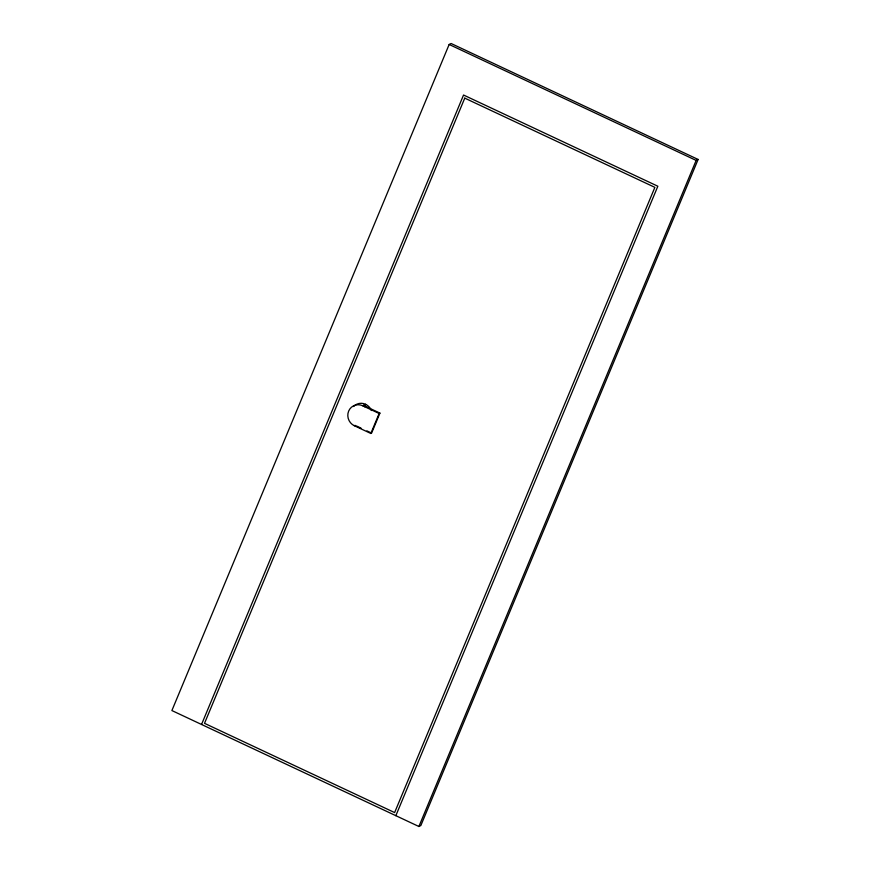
<?xml version="1.0" encoding="UTF-8"?>
<svg xmlns="http://www.w3.org/2000/svg" width="870" height="870" viewBox="0 0 870 870"><rect width="100%" height="100%" fill="white"/><g stroke="black" fill="none" stroke-linecap="round" stroke-linejoin="round"><path stroke-width="1.3" d="M449.159 44.468L171.89 710.551L418.894 826.5L420.841 825.532L698.11 159.449L451.106 43.5L449.159 44.468L696.152 160.417L698.11 159.449M201.535 724.471L463.547 95.026L657.85 186.234L395.839 815.679M364.573 406.801L365.607 404.3L362.681 405.757A11.114 10.625 63.5 0 0 348.642 411.108A11.114 10.625 63.5 0 0 354.362 425.745L370.837 433.467L371.599 433.086L379.918 413.109L363.453 405.376M370.837 433.467L379.146 413.489L379.918 413.109M418.894 826.5L696.152 160.417M354.362 425.745L355.134 425.354M362.681 405.757L379.146 413.489M356.308 425.908L361.017 428.116M366.901 430.878L370.424 432.531M353.59 406.518A11.114 10.625 63.5 0 1 371.381 410.51M464.765 98.136L204.515 723.329L394.621 812.569L654.871 187.365L464.765 98.136"/></g></svg>
